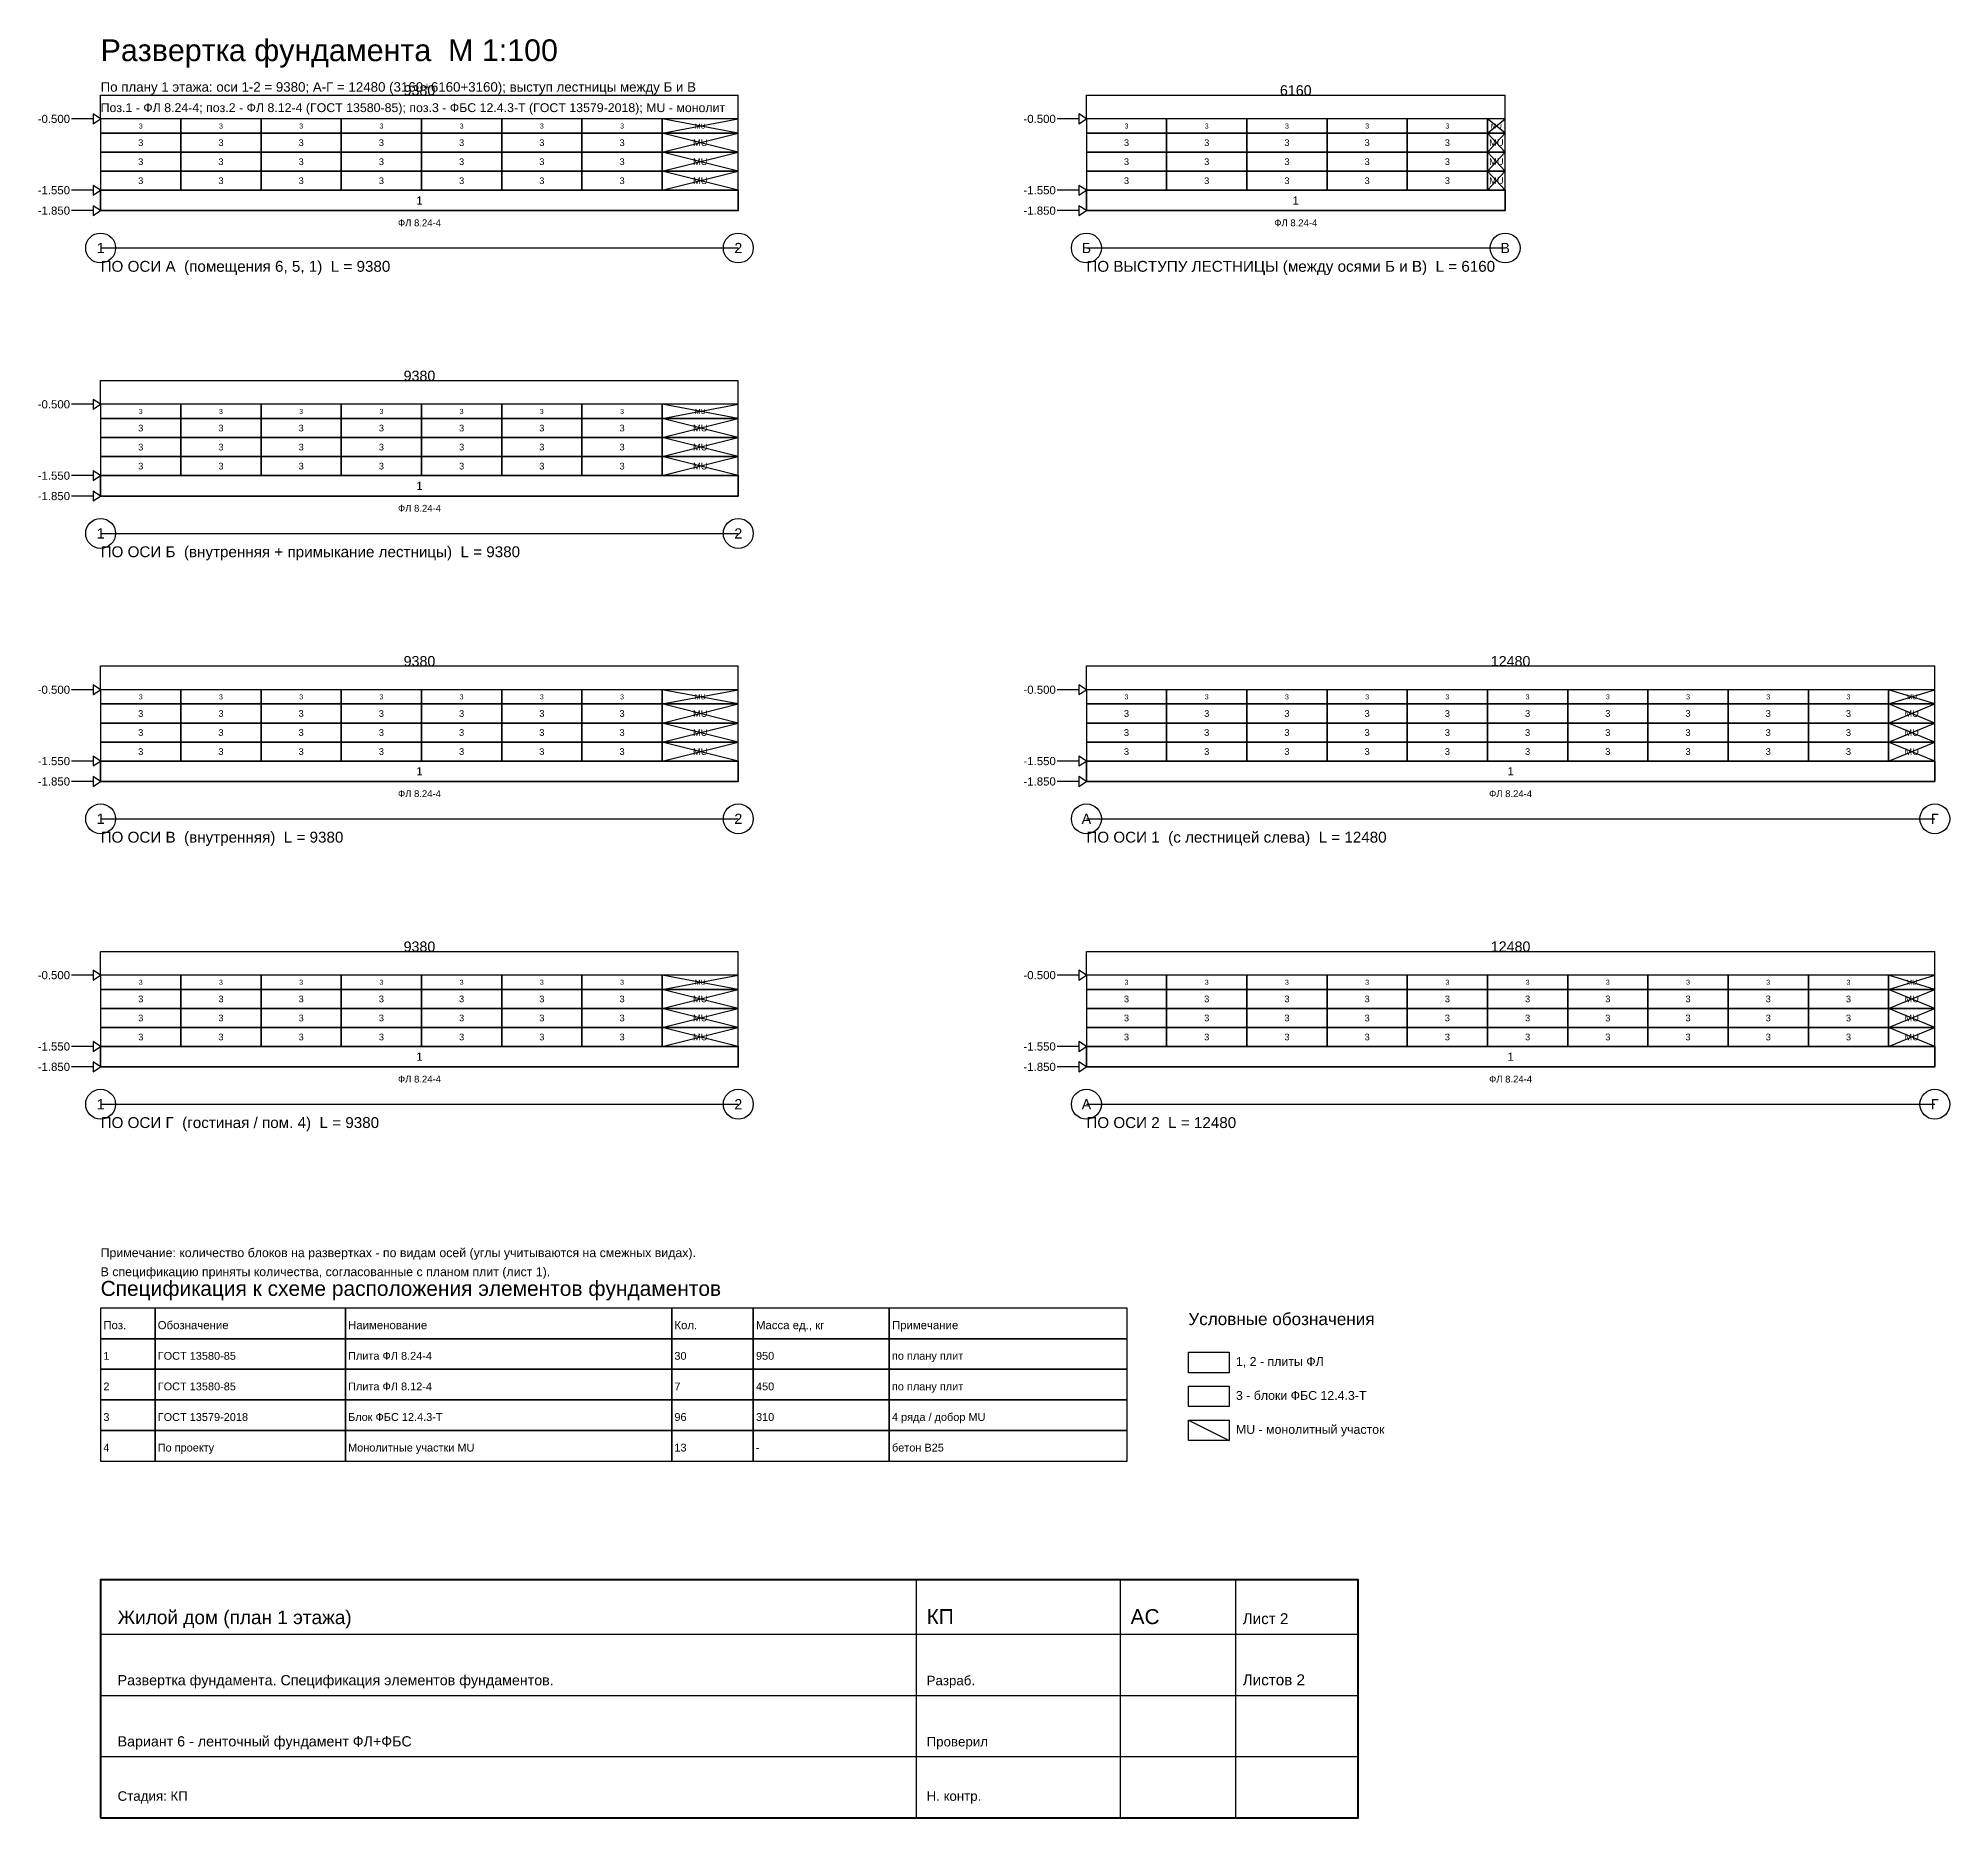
# Model space of a CAD drawing. Header units: millimetres. Extents: x -918 to 27200, y -23650 to 2537.
import ezdxf
from ezdxf.enums import TextEntityAlignment as Align

# ---------------------------------------------------------------- set-up
doc = ezdxf.new("R2010")
doc.units = ezdxf.units.MM
for name, color, linetype in [('DIM', 2, 'Continuous'), ('FBS', 4, 'Continuous'), ('FL', 3, 'Continuous'), ('LVL', 1, 'Continuous'), ('MU', 6, 'Continuous'), ('OSI', 1, 'Continuous'), ('STAMP', 7, 'Continuous'), ('TAB', 7, 'Continuous'), ('TEXT', 7, 'Continuous')]:
    doc.layers.add(name, color=color, linetype=linetype)
doc.styles.add('ARIAL', font='Arial.ttf')

msp = doc.modelspace()

# ---------------------------------------------------------------- linework, layer by layer
at = {"layer": 'DIM'}
for p, q in [((0, 1700), (9380, 1700)), ((0, 1350), (0, 1700)), ((9380, 1350), (9380, 1700)), ((14500, 1700), (20660, 1700)), ((14500, 1350), (14500, 1700)), ((20660, 1350), (20660, 1700)), ((0, -2500), (9380, -2500)), ((0, -2850), (0, -2500)), ((9380, -2850), (9380, -2500)), ((0, -6700), (9380, -6700)), ((0, -7050), (0, -6700)), ((9380, -7050), (9380, -6700)), ((14500, -6700), (26980, -6700)), ((14500, -7050), (14500, -6700)), ((26980, -7050), (26980, -6700)), ((0, -10900), (9380, -10900)), ((0, -11250), (0, -10900)), ((9380, -11250), (9380, -10900)), ((14500, -10900), (26980, -10900)), ((14500, -11250), (14500, -10900)), ((26980, -11250), (26980, -10900))]:
    msp.add_line(p, q, dxfattribs=at)
at = {"layer": 'FBS', "lineweight": 25}
for points in [[(0, 1140), (1180, 1140), (1180, 1350), (0, 1350)], [(0, 860), (1180, 860), (1180, 1140), (0, 1140)], [(1180, 1140), (2360, 1140), (2360, 1350), (1180, 1350)], [(1180, 860), (2360, 860), (2360, 1140), (1180, 1140)], [(2360, 1140), (3540, 1140), (3540, 1350), (2360, 1350)], [(2360, 860), (3540, 860), (3540, 1140), (2360, 1140)], [(3540, 1140), (4720, 1140), (4720, 1350), (3540, 1350)], [(3540, 860), (4720, 860), (4720, 1140), (3540, 1140)], [(4720, 1140), (5900, 1140), (5900, 1350), (4720, 1350)], [(4720, 860), (5900, 860), (5900, 1140), (4720, 1140)], [(5900, 1140), (7080, 1140), (7080, 1350), (5900, 1350)], [(5900, 860), (7080, 860), (7080, 1140), (5900, 1140)], [(7080, 1140), (8260, 1140), (8260, 1350), (7080, 1350)], [(7080, 860), (8260, 860), (8260, 1140), (7080, 1140)], [(14500, 1140), (15680, 1140), (15680, 1350), (14500, 1350)], [(14500, 860), (15680, 860), (15680, 1140), (14500, 1140)], [(15680, 1140), (16860, 1140), (16860, 1350), (15680, 1350)], [(15680, 860), (16860, 860), (16860, 1140), (15680, 1140)], [(16860, 1140), (18040, 1140), (18040, 1350), (16860, 1350)], [(16860, 860), (18040, 860), (18040, 1140), (16860, 1140)], [(18040, 1140), (19220, 1140), (19220, 1350), (18040, 1350)], [(18040, 860), (19220, 860), (19220, 1140), (18040, 1140)], [(19220, 1140), (20400, 1140), (20400, 1350), (19220, 1350)], [(19220, 860), (20400, 860), (20400, 1140), (19220, 1140)], [(0, 580), (1180, 580), (1180, 860), (0, 860)], [(1180, 580), (2360, 580), (2360, 860), (1180, 860)], [(2360, 580), (3540, 580), (3540, 860), (2360, 860)], [(3540, 580), (4720, 580), (4720, 860), (3540, 860)], [(4720, 580), (5900, 580), (5900, 860), (4720, 860)], [(5900, 580), (7080, 580), (7080, 860), (5900, 860)], [(7080, 580), (8260, 580), (8260, 860), (7080, 860)], [(14500, 580), (15680, 580), (15680, 860), (14500, 860)], [(15680, 580), (16860, 580), (16860, 860), (15680, 860)], [(16860, 580), (18040, 580), (18040, 860), (16860, 860)], [(18040, 580), (19220, 580), (19220, 860), (18040, 860)], [(19220, 580), (20400, 580), (20400, 860), (19220, 860)], [(0, 300), (1180, 300), (1180, 580), (0, 580)], [(1180, 300), (2360, 300), (2360, 580), (1180, 580)], [(2360, 300), (3540, 300), (3540, 580), (2360, 580)], [(3540, 300), (4720, 300), (4720, 580), (3540, 580)], [(4720, 300), (5900, 300), (5900, 580), (4720, 580)], [(5900, 300), (7080, 300), (7080, 580), (5900, 580)], [(7080, 300), (8260, 300), (8260, 580), (7080, 580)], [(14500, 300), (15680, 300), (15680, 580), (14500, 580)], [(15680, 300), (16860, 300), (16860, 580), (15680, 580)], [(16860, 300), (18040, 300), (18040, 580), (16860, 580)], [(18040, 300), (19220, 300), (19220, 580), (18040, 580)], [(19220, 300), (20400, 300), (20400, 580), (19220, 580)], [(0, -3060), (1180, -3060), (1180, -2850), (0, -2850)], [(0, -3340), (1180, -3340), (1180, -3060), (0, -3060)], [(1180, -3060), (2360, -3060), (2360, -2850), (1180, -2850)], [(1180, -3340), (2360, -3340), (2360, -3060), (1180, -3060)], [(2360, -3060), (3540, -3060), (3540, -2850), (2360, -2850)], [(2360, -3340), (3540, -3340), (3540, -3060), (2360, -3060)], [(3540, -3060), (4720, -3060), (4720, -2850), (3540, -2850)], [(3540, -3340), (4720, -3340), (4720, -3060), (3540, -3060)], [(4720, -3060), (5900, -3060), (5900, -2850), (4720, -2850)], [(4720, -3340), (5900, -3340), (5900, -3060), (4720, -3060)], [(5900, -3060), (7080, -3060), (7080, -2850), (5900, -2850)], [(5900, -3340), (7080, -3340), (7080, -3060), (5900, -3060)], [(7080, -3060), (8260, -3060), (8260, -2850), (7080, -2850)], [(7080, -3340), (8260, -3340), (8260, -3060), (7080, -3060)], [(0, -3620), (1180, -3620), (1180, -3340), (0, -3340)], [(1180, -3620), (2360, -3620), (2360, -3340), (1180, -3340)], [(2360, -3620), (3540, -3620), (3540, -3340), (2360, -3340)], [(3540, -3620), (4720, -3620), (4720, -3340), (3540, -3340)], [(4720, -3620), (5900, -3620), (5900, -3340), (4720, -3340)], [(5900, -3620), (7080, -3620), (7080, -3340), (5900, -3340)], [(7080, -3620), (8260, -3620), (8260, -3340), (7080, -3340)], [(0, -3900), (1180, -3900), (1180, -3620), (0, -3620)], [(1180, -3900), (2360, -3900), (2360, -3620), (1180, -3620)], [(2360, -3900), (3540, -3900), (3540, -3620), (2360, -3620)], [(3540, -3900), (4720, -3900), (4720, -3620), (3540, -3620)], [(4720, -3900), (5900, -3900), (5900, -3620), (4720, -3620)], [(5900, -3900), (7080, -3900), (7080, -3620), (5900, -3620)], [(7080, -3900), (8260, -3900), (8260, -3620), (7080, -3620)], [(0, -7260), (1180, -7260), (1180, -7050), (0, -7050)], [(0, -7540), (1180, -7540), (1180, -7260), (0, -7260)], [(1180, -7260), (2360, -7260), (2360, -7050), (1180, -7050)], [(1180, -7540), (2360, -7540), (2360, -7260), (1180, -7260)], [(2360, -7260), (3540, -7260), (3540, -7050), (2360, -7050)], [(2360, -7540), (3540, -7540), (3540, -7260), (2360, -7260)], [(3540, -7260), (4720, -7260), (4720, -7050), (3540, -7050)], [(3540, -7540), (4720, -7540), (4720, -7260), (3540, -7260)], [(4720, -7260), (5900, -7260), (5900, -7050), (4720, -7050)], [(4720, -7540), (5900, -7540), (5900, -7260), (4720, -7260)], [(5900, -7260), (7080, -7260), (7080, -7050), (5900, -7050)], [(5900, -7540), (7080, -7540), (7080, -7260), (5900, -7260)], [(7080, -7260), (8260, -7260), (8260, -7050), (7080, -7050)], [(7080, -7540), (8260, -7540), (8260, -7260), (7080, -7260)], [(14500, -7260), (15680, -7260), (15680, -7050), (14500, -7050)], [(14500, -7540), (15680, -7540), (15680, -7260), (14500, -7260)], [(15680, -7260), (16860, -7260), (16860, -7050), (15680, -7050)], [(15680, -7540), (16860, -7540), (16860, -7260), (15680, -7260)], [(16860, -7260), (18040, -7260), (18040, -7050), (16860, -7050)], [(16860, -7540), (18040, -7540), (18040, -7260), (16860, -7260)], [(18040, -7260), (19220, -7260), (19220, -7050), (18040, -7050)], [(18040, -7540), (19220, -7540), (19220, -7260), (18040, -7260)], [(19220, -7260), (20400, -7260), (20400, -7050), (19220, -7050)], [(19220, -7540), (20400, -7540), (20400, -7260), (19220, -7260)], [(20400, -7260), (21580, -7260), (21580, -7050), (20400, -7050)], [(20400, -7540), (21580, -7540), (21580, -7260), (20400, -7260)], [(21580, -7260), (22760, -7260), (22760, -7050), (21580, -7050)], [(21580, -7540), (22760, -7540), (22760, -7260), (21580, -7260)], [(22760, -7260), (23940, -7260), (23940, -7050), (22760, -7050)], [(22760, -7540), (23940, -7540), (23940, -7260), (22760, -7260)], [(23940, -7260), (25120, -7260), (25120, -7050), (23940, -7050)], [(23940, -7540), (25120, -7540), (25120, -7260), (23940, -7260)], [(25120, -7260), (26300, -7260), (26300, -7050), (25120, -7050)], [(25120, -7540), (26300, -7540), (26300, -7260), (25120, -7260)], [(0, -7820), (1180, -7820), (1180, -7540), (0, -7540)], [(1180, -7820), (2360, -7820), (2360, -7540), (1180, -7540)], [(2360, -7820), (3540, -7820), (3540, -7540), (2360, -7540)], [(3540, -7820), (4720, -7820), (4720, -7540), (3540, -7540)], [(4720, -7820), (5900, -7820), (5900, -7540), (4720, -7540)], [(5900, -7820), (7080, -7820), (7080, -7540), (5900, -7540)], [(7080, -7820), (8260, -7820), (8260, -7540), (7080, -7540)], [(14500, -7820), (15680, -7820), (15680, -7540), (14500, -7540)], [(15680, -7820), (16860, -7820), (16860, -7540), (15680, -7540)], [(16860, -7820), (18040, -7820), (18040, -7540), (16860, -7540)], [(18040, -7820), (19220, -7820), (19220, -7540), (18040, -7540)], [(19220, -7820), (20400, -7820), (20400, -7540), (19220, -7540)], [(20400, -7820), (21580, -7820), (21580, -7540), (20400, -7540)], [(21580, -7820), (22760, -7820), (22760, -7540), (21580, -7540)], [(22760, -7820), (23940, -7820), (23940, -7540), (22760, -7540)], [(23940, -7820), (25120, -7820), (25120, -7540), (23940, -7540)], [(25120, -7820), (26300, -7820), (26300, -7540), (25120, -7540)], [(0, -8100), (1180, -8100), (1180, -7820), (0, -7820)], [(1180, -8100), (2360, -8100), (2360, -7820), (1180, -7820)], [(2360, -8100), (3540, -8100), (3540, -7820), (2360, -7820)], [(3540, -8100), (4720, -8100), (4720, -7820), (3540, -7820)], [(4720, -8100), (5900, -8100), (5900, -7820), (4720, -7820)], [(5900, -8100), (7080, -8100), (7080, -7820), (5900, -7820)], [(7080, -8100), (8260, -8100), (8260, -7820), (7080, -7820)], [(14500, -8100), (15680, -8100), (15680, -7820), (14500, -7820)], [(15680, -8100), (16860, -8100), (16860, -7820), (15680, -7820)], [(16860, -8100), (18040, -8100), (18040, -7820), (16860, -7820)], [(18040, -8100), (19220, -8100), (19220, -7820), (18040, -7820)], [(19220, -8100), (20400, -8100), (20400, -7820), (19220, -7820)], [(20400, -8100), (21580, -8100), (21580, -7820), (20400, -7820)], [(21580, -8100), (22760, -8100), (22760, -7820), (21580, -7820)], [(22760, -8100), (23940, -8100), (23940, -7820), (22760, -7820)], [(23940, -8100), (25120, -8100), (25120, -7820), (23940, -7820)], [(25120, -8100), (26300, -8100), (26300, -7820), (25120, -7820)], [(0, -11460), (1180, -11460), (1180, -11250), (0, -11250)], [(0, -11740), (1180, -11740), (1180, -11460), (0, -11460)], [(1180, -11460), (2360, -11460), (2360, -11250), (1180, -11250)], [(1180, -11740), (2360, -11740), (2360, -11460), (1180, -11460)], [(2360, -11460), (3540, -11460), (3540, -11250), (2360, -11250)], [(2360, -11740), (3540, -11740), (3540, -11460), (2360, -11460)], [(3540, -11460), (4720, -11460), (4720, -11250), (3540, -11250)], [(3540, -11740), (4720, -11740), (4720, -11460), (3540, -11460)], [(4720, -11460), (5900, -11460), (5900, -11250), (4720, -11250)], [(4720, -11740), (5900, -11740), (5900, -11460), (4720, -11460)], [(5900, -11460), (7080, -11460), (7080, -11250), (5900, -11250)], [(5900, -11740), (7080, -11740), (7080, -11460), (5900, -11460)], [(7080, -11460), (8260, -11460), (8260, -11250), (7080, -11250)], [(7080, -11740), (8260, -11740), (8260, -11460), (7080, -11460)], [(14500, -11460), (15680, -11460), (15680, -11250), (14500, -11250)], [(14500, -11740), (15680, -11740), (15680, -11460), (14500, -11460)], [(15680, -11460), (16860, -11460), (16860, -11250), (15680, -11250)], [(15680, -11740), (16860, -11740), (16860, -11460), (15680, -11460)], [(16860, -11460), (18040, -11460), (18040, -11250), (16860, -11250)], [(16860, -11740), (18040, -11740), (18040, -11460), (16860, -11460)], [(18040, -11460), (19220, -11460), (19220, -11250), (18040, -11250)], [(18040, -11740), (19220, -11740), (19220, -11460), (18040, -11460)], [(19220, -11460), (20400, -11460), (20400, -11250), (19220, -11250)], [(19220, -11740), (20400, -11740), (20400, -11460), (19220, -11460)], [(20400, -11460), (21580, -11460), (21580, -11250), (20400, -11250)], [(20400, -11740), (21580, -11740), (21580, -11460), (20400, -11460)], [(21580, -11460), (22760, -11460), (22760, -11250), (21580, -11250)], [(21580, -11740), (22760, -11740), (22760, -11460), (21580, -11460)], [(22760, -11460), (23940, -11460), (23940, -11250), (22760, -11250)], [(22760, -11740), (23940, -11740), (23940, -11460), (22760, -11460)], [(23940, -11460), (25120, -11460), (25120, -11250), (23940, -11250)], [(23940, -11740), (25120, -11740), (25120, -11460), (23940, -11460)], [(25120, -11460), (26300, -11460), (26300, -11250), (25120, -11250)], [(25120, -11740), (26300, -11740), (26300, -11460), (25120, -11460)], [(0, -12020), (1180, -12020), (1180, -11740), (0, -11740)], [(1180, -12020), (2360, -12020), (2360, -11740), (1180, -11740)], [(2360, -12020), (3540, -12020), (3540, -11740), (2360, -11740)], [(3540, -12020), (4720, -12020), (4720, -11740), (3540, -11740)], [(4720, -12020), (5900, -12020), (5900, -11740), (4720, -11740)], [(5900, -12020), (7080, -12020), (7080, -11740), (5900, -11740)], [(7080, -12020), (8260, -12020), (8260, -11740), (7080, -11740)], [(14500, -12020), (15680, -12020), (15680, -11740), (14500, -11740)], [(15680, -12020), (16860, -12020), (16860, -11740), (15680, -11740)], [(16860, -12020), (18040, -12020), (18040, -11740), (16860, -11740)], [(18040, -12020), (19220, -12020), (19220, -11740), (18040, -11740)], [(19220, -12020), (20400, -12020), (20400, -11740), (19220, -11740)], [(20400, -12020), (21580, -12020), (21580, -11740), (20400, -11740)], [(21580, -12020), (22760, -12020), (22760, -11740), (21580, -11740)], [(22760, -12020), (23940, -12020), (23940, -11740), (22760, -11740)], [(23940, -12020), (25120, -12020), (25120, -11740), (23940, -11740)], [(25120, -12020), (26300, -12020), (26300, -11740), (25120, -11740)], [(0, -12300), (1180, -12300), (1180, -12020), (0, -12020)], [(1180, -12300), (2360, -12300), (2360, -12020), (1180, -12020)], [(2360, -12300), (3540, -12300), (3540, -12020), (2360, -12020)], [(3540, -12300), (4720, -12300), (4720, -12020), (3540, -12020)], [(4720, -12300), (5900, -12300), (5900, -12020), (4720, -12020)], [(5900, -12300), (7080, -12300), (7080, -12020), (5900, -12020)], [(7080, -12300), (8260, -12300), (8260, -12020), (7080, -12020)], [(14500, -12300), (15680, -12300), (15680, -12020), (14500, -12020)], [(15680, -12300), (16860, -12300), (16860, -12020), (15680, -12020)], [(16860, -12300), (18040, -12300), (18040, -12020), (16860, -12020)], [(18040, -12300), (19220, -12300), (19220, -12020), (18040, -12020)], [(19220, -12300), (20400, -12300), (20400, -12020), (19220, -12020)], [(20400, -12300), (21580, -12300), (21580, -12020), (20400, -12020)], [(21580, -12300), (22760, -12300), (22760, -12020), (21580, -12020)], [(22760, -12300), (23940, -12300), (23940, -12020), (22760, -12020)], [(23940, -12300), (25120, -12300), (25120, -12020), (23940, -12020)], [(25120, -12300), (26300, -12300), (26300, -12020), (25120, -12020)]]:
    msp.add_lwpolyline(points, close=True, dxfattribs=at)
at = {"layer": 'FBS'}
msp.add_lwpolyline([(16000, -17300), (16600, -17300), (16600, -17600), (16000, -17600)], close=True, dxfattribs=at)
at = {"layer": 'FL', "lineweight": 35}
for points in [[(0, 0), (9380, 0), (9380, 300), (0, 300)], [(14500, 0), (20660, 0), (20660, 300), (14500, 300)], [(0, -4200), (9380, -4200), (9380, -3900), (0, -3900)], [(0, -8400), (9380, -8400), (9380, -8100), (0, -8100)], [(14500, -8400), (26980, -8400), (26980, -8100), (14500, -8100)], [(0, -12600), (9380, -12600), (9380, -12300), (0, -12300)], [(14500, -12600), (26980, -12600), (26980, -12300), (14500, -12300)]]:
    msp.add_lwpolyline(points, close=True, dxfattribs=at)
at = {"layer": 'FL'}
msp.add_lwpolyline([(16000, -16800), (16600, -16800), (16600, -17100), (16000, -17100)], close=True, dxfattribs=at)
at = {"layer": 'LVL'}
for p, q in [((-110, 1350), (-430, 1350)), ((14390, 1350), (14070, 1350)), ((-110, 300), (-430, 300)), ((14390, 300), (14070, 300)), ((-110, 0), (-430, 0)), ((14390, 0), (14070, 0)), ((-110, -2850), (-430, -2850)), ((-110, -3900), (-430, -3900)), ((-110, -4200), (-430, -4200)), ((-110, -7050), (-430, -7050)), ((14390, -7050), (14070, -7050)), ((-110, -8100), (-430, -8100)), ((14390, -8100), (14070, -8100)), ((-110, -8400), (-430, -8400)), ((14390, -8400), (14070, -8400)), ((-110, -11250), (-430, -11250)), ((14390, -11250), (14070, -11250)), ((-110, -12300), (-430, -12300)), ((14390, -12300), (14070, -12300)), ((-110, -12600), (-430, -12600)), ((14390, -12600), (14070, -12600))]:
    msp.add_line(p, q, dxfattribs=at)
for points in [[(0, 1350), (-110, 1422), (-110, 1278)], [(14500, 1350), (14390, 1422), (14390, 1278)], [(0, 300), (-110, 372), (-110, 228)], [(14500, 300), (14390, 372), (14390, 228)], [(0, 0), (-110, 72), (-110, -72)], [(14500, 0), (14390, 72), (14390, -72)], [(0, -2850), (-110, -2778), (-110, -2922)], [(0, -3900), (-110, -3828), (-110, -3972)], [(0, -4200), (-110, -4128), (-110, -4272)], [(0, -7050), (-110, -6978), (-110, -7122)], [(14500, -7050), (14390, -6978), (14390, -7122)], [(0, -8100), (-110, -8028), (-110, -8172)], [(14500, -8100), (14390, -8028), (14390, -8172)], [(0, -8400), (-110, -8328), (-110, -8472)], [(14500, -8400), (14390, -8328), (14390, -8472)], [(0, -11250), (-110, -11178), (-110, -11322)], [(14500, -11250), (14390, -11178), (14390, -11322)], [(0, -12300), (-110, -12228), (-110, -12372)], [(14500, -12300), (14390, -12228), (14390, -12372)], [(0, -12600), (-110, -12528), (-110, -12672)], [(14500, -12600), (14390, -12528), (14390, -12672)]]:
    msp.add_lwpolyline(points, close=True, dxfattribs=at)
at = {"layer": 'MU'}
for p, q in [((8260, 1140), (9380, 1350)), ((9380, 1140), (8260, 1350)), ((8260, 860), (9380, 1140)), ((9380, 860), (8260, 1140)), ((20400, 1140), (20660, 1350)), ((20660, 1140), (20400, 1350)), ((20400, 860), (20660, 1140)), ((20660, 860), (20400, 1140)), ((8260, 580), (9380, 860)), ((9380, 580), (8260, 860)), ((20400, 580), (20660, 860)), ((20660, 580), (20400, 860)), ((8260, 300), (9380, 580)), ((9380, 300), (8260, 580)), ((20400, 300), (20660, 580)), ((20660, 300), (20400, 580)), ((8260, -3060), (9380, -2850)), ((9380, -3060), (8260, -2850)), ((8260, -3340), (9380, -3060)), ((9380, -3340), (8260, -3060)), ((8260, -3620), (9380, -3340)), ((9380, -3620), (8260, -3340)), ((8260, -3900), (9380, -3620)), ((9380, -3900), (8260, -3620)), ((8260, -7260), (9380, -7050)), ((9380, -7260), (8260, -7050)), ((8260, -7540), (9380, -7260)), ((9380, -7540), (8260, -7260)), ((26300, -7260), (26980, -7050)), ((26980, -7260), (26300, -7050)), ((26300, -7540), (26980, -7260)), ((26980, -7540), (26300, -7260)), ((8260, -7820), (9380, -7540)), ((9380, -7820), (8260, -7540)), ((26300, -7820), (26980, -7540)), ((26980, -7820), (26300, -7540)), ((8260, -8100), (9380, -7820)), ((9380, -8100), (8260, -7820)), ((26300, -8100), (26980, -7820)), ((26980, -8100), (26300, -7820)), ((8260, -11460), (9380, -11250)), ((9380, -11460), (8260, -11250)), ((8260, -11740), (9380, -11460)), ((9380, -11740), (8260, -11460)), ((26300, -11460), (26980, -11250)), ((26980, -11460), (26300, -11250)), ((26300, -11740), (26980, -11460)), ((26980, -11740), (26300, -11460)), ((8260, -12020), (9380, -11740)), ((9380, -12020), (8260, -11740)), ((26300, -12020), (26980, -11740)), ((26980, -12020), (26300, -11740)), ((8260, -12300), (9380, -12020)), ((9380, -12300), (8260, -12020)), ((26300, -12300), (26980, -12020)), ((26980, -12300), (26300, -12020)), ((16000, -17800), (16600, -18100))]:
    msp.add_line(p, q, dxfattribs=at)
at = {"layer": 'MU', "lineweight": 25}
for points in [[(8260, 1140), (9380, 1140), (9380, 1350), (8260, 1350)], [(8260, 860), (9380, 860), (9380, 1140), (8260, 1140)], [(20400, 1140), (20660, 1140), (20660, 1350), (20400, 1350)], [(20400, 860), (20660, 860), (20660, 1140), (20400, 1140)], [(8260, 580), (9380, 580), (9380, 860), (8260, 860)], [(20400, 580), (20660, 580), (20660, 860), (20400, 860)], [(8260, 300), (9380, 300), (9380, 580), (8260, 580)], [(20400, 300), (20660, 300), (20660, 580), (20400, 580)], [(8260, -3060), (9380, -3060), (9380, -2850), (8260, -2850)], [(8260, -3340), (9380, -3340), (9380, -3060), (8260, -3060)], [(8260, -3620), (9380, -3620), (9380, -3340), (8260, -3340)], [(8260, -3900), (9380, -3900), (9380, -3620), (8260, -3620)], [(8260, -7260), (9380, -7260), (9380, -7050), (8260, -7050)], [(8260, -7540), (9380, -7540), (9380, -7260), (8260, -7260)], [(26300, -7260), (26980, -7260), (26980, -7050), (26300, -7050)], [(26300, -7540), (26980, -7540), (26980, -7260), (26300, -7260)], [(8260, -7820), (9380, -7820), (9380, -7540), (8260, -7540)], [(26300, -7820), (26980, -7820), (26980, -7540), (26300, -7540)], [(8260, -8100), (9380, -8100), (9380, -7820), (8260, -7820)], [(26300, -8100), (26980, -8100), (26980, -7820), (26300, -7820)], [(8260, -11460), (9380, -11460), (9380, -11250), (8260, -11250)], [(8260, -11740), (9380, -11740), (9380, -11460), (8260, -11460)], [(26300, -11460), (26980, -11460), (26980, -11250), (26300, -11250)], [(26300, -11740), (26980, -11740), (26980, -11460), (26300, -11460)], [(8260, -12020), (9380, -12020), (9380, -11740), (8260, -11740)], [(26300, -12020), (26980, -12020), (26980, -11740), (26300, -11740)], [(8260, -12300), (9380, -12300), (9380, -12020), (8260, -12020)], [(26300, -12300), (26980, -12300), (26980, -12020), (26300, -12020)]]:
    msp.add_lwpolyline(points, close=True, dxfattribs=at)
at = {"layer": 'MU'}
msp.add_lwpolyline([(16000, -17800), (16600, -17800), (16600, -18100), (16000, -18100)], close=True, dxfattribs=at)
at = {"layer": 'OSI'}
for p, q in [((0, -550), (9380, -550)), ((14500, -550), (20660, -550)), ((0, -4750), (9380, -4750)), ((0, -8950), (9380, -8950)), ((14500, -8950), (26980, -8950)), ((0, -13150), (9380, -13150)), ((14500, -13150), (26980, -13150))]:
    msp.add_line(p, q, dxfattribs=at)
for centre in [(0, -550), (9380, -550), (14500, -550), (20660, -550), (0, -4750), (9380, -4750), (0, -8950), (9380, -8950), (14500, -8950), (26980, -8950), (0, -13150), (9380, -13150), (14500, -13150), (26980, -13150)]:
    msp.add_circle(centre, 220, dxfattribs=at)
at = {"layer": 'STAMP'}
for p, q in [((12000, -23650), (12000, -20150)), ((15000, -23650), (15000, -20150)), ((16700, -23650), (16700, -20150)), ((0, -20950), (18500, -20950)), ((0, -21850), (18500, -21850)), ((0, -22750), (18500, -22750))]:
    msp.add_line(p, q, dxfattribs=at)
at = {"layer": 'STAMP', "lineweight": 50}
msp.add_lwpolyline([(0, -23650), (18500, -23650), (18500, -20150), (0, -20150)], close=True, dxfattribs=at)
at = {"layer": 'TAB'}
for points in [[(0, -16600), (800, -16600), (800, -16150), (0, -16150)], [(800, -16600), (3600, -16600), (3600, -16150), (800, -16150)], [(3600, -16600), (8400, -16600), (8400, -16150), (3600, -16150)], [(8400, -16600), (9600, -16600), (9600, -16150), (8400, -16150)], [(9600, -16600), (11600, -16600), (11600, -16150), (9600, -16150)], [(11600, -16600), (15100, -16600), (15100, -16150), (11600, -16150)], [(0, -17050), (800, -17050), (800, -16600), (0, -16600)], [(800, -17050), (3600, -17050), (3600, -16600), (800, -16600)], [(3600, -17050), (8400, -17050), (8400, -16600), (3600, -16600)], [(8400, -17050), (9600, -17050), (9600, -16600), (8400, -16600)], [(9600, -17050), (11600, -17050), (11600, -16600), (9600, -16600)], [(11600, -17050), (15100, -17050), (15100, -16600), (11600, -16600)], [(0, -17500), (800, -17500), (800, -17050), (0, -17050)], [(800, -17500), (3600, -17500), (3600, -17050), (800, -17050)], [(3600, -17500), (8400, -17500), (8400, -17050), (3600, -17050)], [(8400, -17500), (9600, -17500), (9600, -17050), (8400, -17050)], [(9600, -17500), (11600, -17500), (11600, -17050), (9600, -17050)], [(11600, -17500), (15100, -17500), (15100, -17050), (11600, -17050)], [(0, -17950), (800, -17950), (800, -17500), (0, -17500)], [(800, -17950), (3600, -17950), (3600, -17500), (800, -17500)], [(3600, -17950), (8400, -17950), (8400, -17500), (3600, -17500)], [(8400, -17950), (9600, -17950), (9600, -17500), (8400, -17500)], [(9600, -17950), (11600, -17950), (11600, -17500), (9600, -17500)], [(11600, -17950), (15100, -17950), (15100, -17500), (11600, -17500)], [(0, -18400), (800, -18400), (800, -17950), (0, -17950)], [(800, -18400), (3600, -18400), (3600, -17950), (800, -17950)], [(3600, -18400), (8400, -18400), (8400, -17950), (3600, -17950)], [(8400, -18400), (9600, -18400), (9600, -17950), (8400, -17950)], [(9600, -18400), (11600, -18400), (11600, -17950), (9600, -17950)], [(11600, -18400), (15100, -18400), (15100, -17950), (11600, -17950)]]:
    msp.add_lwpolyline(points, close=True, dxfattribs=at)

# ---------------------------------------------------------------- texts
at = {"layer": 'DIM', "style": 'ARIAL'}
for s, p in [('9380', (4690, 1770)), ('6160', (17580, 1770)), ('9380', (4690, -2430)), ('9380', (4690, -6630)), ('12480', (20740, -6630)), ('9380', (4690, -10830)), ('12480', (20740, -10830))]:
    msp.add_text(s, height=150, dxfattribs=at).set_placement(p, align=Align.MIDDLE_CENTER)
at = {"layer": 'LVL', "style": 'ARIAL'}
for s, p in [('-0.500', (-450, 1350)), ('-0.500', (14050, 1350)), ('-1.550', (-450, 300)), ('-1.550', (14050, 300)), ('-1.850', (-450, 0)), ('-1.850', (14050, 0)), ('-0.500', (-450, -2850)), ('-1.550', (-450, -3900)), ('-1.850', (-450, -4200)), ('-0.500', (-450, -7050)), ('-0.500', (14050, -7050)), ('-1.550', (-450, -8100)), ('-1.550', (14050, -8100)), ('-1.850', (-450, -8400)), ('-1.850', (14050, -8400)), ('-0.500', (-450, -11250)), ('-0.500', (14050, -11250)), ('-1.550', (-450, -12300)), ('-1.550', (14050, -12300)), ('-1.850', (-450, -12600)), ('-1.850', (14050, -12600))]:
    msp.add_text(s, height=120, dxfattribs=at).set_placement(p, align=Align.MIDDLE_RIGHT)
at = {"layer": 'OSI', "style": 'ARIAL'}
for s, p in [('1', (0, -550)), ('2', (9380, -550)), ('Б', (14500, -550)), ('В', (20660, -550)), ('1', (0, -4750)), ('2', (9380, -4750)), ('1', (0, -8950)), ('2', (9380, -8950)), ('А', (14500, -8950)), ('Г', (26980, -8950)), ('1', (0, -13150)), ('2', (9380, -13150)), ('А', (14500, -13150)), ('Г', (26980, -13150))]:
    msp.add_text(s, height=150, dxfattribs=at).set_placement(p, align=Align.MIDDLE_CENTER)
at = {"layer": 'STAMP', "style": 'ARIAL'}
for s, height, p in [('Жилой дом (план 1 этажа)', 200, (250, -20800)), ('КП', 220, (12150, -20800)), ('АС', 220, (15150, -20800)), ('Лист 2', 160, (16800, -20800)), ('Развертка фундамента. Спецификация элементов фундаментов.', 150, (250, -21700)), ('Разраб.', 140, (12150, -21700)), ('Листов 2', 160, (16800, -21700)), ('Вариант 6 - ленточный фундамент ФЛ+ФБС', 150, (250, -22600)), ('Проверил', 140, (12150, -22600)), ('Стадия: КП', 140, (250, -23400)), ('Н. контр.', 140, (12150, -23400))]:
    msp.add_text(s, height=height, dxfattribs=at).set_placement(p)
at = {"layer": 'TAB', "style": 'ARIAL'}
for s, height, p in [('Спецификация к схеме расположения элементов фундаментов', 220, (0, -15970)), ('Поз.', 120, (40, -16460)), ('Обозначение', 120, (840, -16460)), ('Наименование', 120, (3640, -16460)), ('Кол.', 120, (8440, -16460)), ('Масса ед., кг', 120, (9640, -16460)), ('Примечание', 120, (11640, -16460)), ('1', 115, (40, -16910)), ('ГОСТ 13580-85', 115, (840, -16910)), ('Плита ФЛ 8.24-4', 115, (3640, -16910)), ('30', 115, (8440, -16910)), ('950', 115, (9640, -16910)), ('по плану плит', 115, (11640, -16910)), ('2', 115, (40, -17360)), ('ГОСТ 13580-85', 115, (840, -17360)), ('Плита ФЛ 8.12-4', 115, (3640, -17360)), ('7', 115, (8440, -17360)), ('450', 115, (9640, -17360)), ('по плану плит', 115, (11640, -17360)), ('3', 115, (40, -17810)), ('ГОСТ 13579-2018', 115, (840, -17810)), ('Блок ФБС 12.4.3-Т', 115, (3640, -17810)), ('96', 115, (8440, -17810)), ('310', 115, (9640, -17810)), ('4 ряда / добор MU', 115, (11640, -17810)), ('4', 115, (40, -18260)), ('По проекту', 115, (840, -18260)), ('Монолитные участки MU', 115, (3640, -18260)), ('13', 115, (8440, -18260)), ('-', 115, (9640, -18260)), ('бетон B25', 115, (11640, -18260))]:
    msp.add_text(s, height=height, dxfattribs=at).set_placement(p)
at = {"layer": 'TEXT', "style": 'ARIAL'}
for s, height, p in [('Развертка фундамента  M 1:100', 320, (0, 2200)), ('По плану 1 этажа: оси 1-2 = 9380; А-Г = 12480 (3160+6160+3160); выступ лестницы между Б и В', 140, (0, 1750)), ('Поз.1 - ФЛ 8.24-4; поз.2 - ФЛ 8.12-4 (ГОСТ 13580-85); поз.3 - ФБС 12.4.3-Т (ГОСТ 13579-2018); MU - монолит', 130, (0, 1450)), ('ПО ОСИ А  (помещения 6, 5, 1)  L = 9380', 160, (0, -900)), ('ПО ВЫСТУПУ ЛЕСТНИЦЫ (между осями Б и В)  L = 6160', 160, (14500, -900)), ('ПО ОСИ Б  (внутренняя + примыкание лестницы)  L = 9380', 160, (0, -5100)), ('ПО ОСИ В  (внутренняя)  L = 9380', 160, (0, -9300)), ('ПО ОСИ 1  (с лестницей слева)  L = 12480', 160, (14500, -9300)), ('ПО ОСИ Г  (гостиная / пом. 4)  L = 9380', 160, (0, -13500)), ('ПО ОСИ 2  L = 12480', 160, (14500, -13500)), ('Примечание: количество блоков на развертках - по видам осей (углы учитываются на смежных видах).', 130, (0, -15400)), ('В спецификацию приняты количества, согласованные с планом плит (лист 1).', 130, (0, -15680)), ('Условные обозначения', 180, (16000, -16400)), ('1, 2 - плиты ФЛ', 130, (16700, -17000)), ('3 - блоки ФБС 12.4.3-Т', 130, (16700, -17500)), ('MU - монолитный участок', 130, (16700, -18000))]:
    msp.add_text(s, height=height, dxfattribs=at).set_placement(p)
for s, height, p in [('3', 73.5, (590, 1245)), ('3', 73.5, (1770, 1245)), ('3', 73.5, (2950, 1245)), ('3', 73.5, (4130, 1245)), ('3', 73.5, (5310, 1245)), ('3', 73.5, (6490, 1245)), ('3', 73.5, (7670, 1245)), ('MU', 73.5, (8820, 1245)), ('3', 73.5, (15090, 1245)), ('3', 73.5, (16270, 1245)), ('3', 73.5, (17450, 1245)), ('3', 73.5, (18630, 1245)), ('3', 73.5, (19810, 1245)), ('MU', 73.5, (20530, 1245)), ('3', 98, (590, 1000)), ('3', 98, (1770, 1000)), ('3', 98, (2950, 1000)), ('3', 98, (4130, 1000)), ('3', 98, (5310, 1000)), ('3', 98, (6490, 1000)), ('3', 98, (7670, 1000)), ('MU', 98, (8820, 1000)), ('3', 98, (15090, 1000)), ('3', 98, (16270, 1000)), ('3', 98, (17450, 1000)), ('3', 98, (18630, 1000)), ('3', 98, (19810, 1000)), ('MU', 98, (20530, 1000)), ('3', 98, (590, 720)), ('3', 98, (1770, 720)), ('3', 98, (2950, 720)), ('3', 98, (4130, 720)), ('3', 98, (5310, 720)), ('3', 98, (6490, 720)), ('3', 98, (7670, 720)), ('MU', 98, (8820, 720)), ('3', 98, (15090, 720)), ('3', 98, (16270, 720)), ('3', 98, (17450, 720)), ('3', 98, (18630, 720)), ('3', 98, (19810, 720)), ('MU', 98, (20530, 720)), ('3', 98, (590, 440)), ('3', 98, (1770, 440)), ('3', 98, (2950, 440)), ('3', 98, (4130, 440)), ('3', 98, (5310, 440)), ('3', 98, (6490, 440)), ('3', 98, (7670, 440)), ('MU', 98, (8820, 440)), ('3', 98, (15090, 440)), ('3', 98, (16270, 440)), ('3', 98, (17450, 440)), ('3', 98, (18630, 440)), ('3', 98, (19810, 440)), ('MU', 98, (20530, 440)), ('1', 120, (4690, 150)), ('1', 120, (17580, 150)), ('ФЛ 8.24-4', 100, (4690, -180)), ('ФЛ 8.24-4', 100, (17580, -180)), ('3', 73.5, (590, -2955)), ('3', 73.5, (1770, -2955)), ('3', 73.5, (2950, -2955)), ('3', 73.5, (4130, -2955)), ('3', 73.5, (5310, -2955)), ('3', 73.5, (6490, -2955)), ('3', 73.5, (7670, -2955)), ('MU', 73.5, (8820, -2955)), ('3', 98, (590, -3200)), ('3', 98, (1770, -3200)), ('3', 98, (2950, -3200)), ('3', 98, (4130, -3200)), ('3', 98, (5310, -3200)), ('3', 98, (6490, -3200)), ('3', 98, (7670, -3200)), ('MU', 98, (8820, -3200)), ('3', 98, (590, -3480)), ('3', 98, (1770, -3480)), ('3', 98, (2950, -3480)), ('3', 98, (4130, -3480)), ('3', 98, (5310, -3480)), ('3', 98, (6490, -3480)), ('3', 98, (7670, -3480)), ('MU', 98, (8820, -3480)), ('3', 98, (590, -3760)), ('3', 98, (1770, -3760)), ('3', 98, (2950, -3760)), ('3', 98, (4130, -3760)), ('3', 98, (5310, -3760)), ('3', 98, (6490, -3760)), ('3', 98, (7670, -3760)), ('MU', 98, (8820, -3760)), ('1', 120, (4690, -4050)), ('ФЛ 8.24-4', 100, (4690, -4380)), ('3', 73.5, (590, -7155)), ('3', 73.5, (1770, -7155)), ('3', 73.5, (2950, -7155)), ('3', 73.5, (4130, -7155)), ('3', 73.5, (5310, -7155)), ('3', 73.5, (6490, -7155)), ('3', 73.5, (7670, -7155)), ('MU', 73.5, (8820, -7155)), ('3', 73.5, (15090, -7155)), ('3', 73.5, (16270, -7155)), ('3', 73.5, (17450, -7155)), ('3', 73.5, (18630, -7155)), ('3', 73.5, (19810, -7155)), ('3', 73.5, (20990, -7155)), ('3', 73.5, (22170, -7155)), ('3', 73.5, (23350, -7155)), ('3', 73.5, (24530, -7155)), ('3', 73.5, (25710, -7155)), ('MU', 73.5, (26640, -7155)), ('3', 98, (590, -7400)), ('3', 98, (1770, -7400)), ('3', 98, (2950, -7400)), ('3', 98, (4130, -7400)), ('3', 98, (5310, -7400)), ('3', 98, (6490, -7400)), ('3', 98, (7670, -7400)), ('MU', 98, (8820, -7400)), ('3', 98, (15090, -7400)), ('3', 98, (16270, -7400)), ('3', 98, (17450, -7400)), ('3', 98, (18630, -7400)), ('3', 98, (19810, -7400)), ('3', 98, (20990, -7400)), ('3', 98, (22170, -7400)), ('3', 98, (23350, -7400)), ('3', 98, (24530, -7400)), ('3', 98, (25710, -7400)), ('MU', 98, (26640, -7400)), ('3', 98, (590, -7680)), ('3', 98, (1770, -7680)), ('3', 98, (2950, -7680)), ('3', 98, (4130, -7680)), ('3', 98, (5310, -7680)), ('3', 98, (6490, -7680)), ('3', 98, (7670, -7680)), ('MU', 98, (8820, -7680)), ('3', 98, (15090, -7680)), ('3', 98, (16270, -7680)), ('3', 98, (17450, -7680)), ('3', 98, (18630, -7680)), ('3', 98, (19810, -7680)), ('3', 98, (20990, -7680)), ('3', 98, (22170, -7680)), ('3', 98, (23350, -7680)), ('3', 98, (24530, -7680)), ('3', 98, (25710, -7680)), ('MU', 98, (26640, -7680)), ('3', 98, (590, -7960)), ('3', 98, (1770, -7960)), ('3', 98, (2950, -7960)), ('3', 98, (4130, -7960)), ('3', 98, (5310, -7960)), ('3', 98, (6490, -7960)), ('3', 98, (7670, -7960)), ('MU', 98, (8820, -7960)), ('3', 98, (15090, -7960)), ('3', 98, (16270, -7960)), ('3', 98, (17450, -7960)), ('3', 98, (18630, -7960)), ('3', 98, (19810, -7960)), ('3', 98, (20990, -7960)), ('3', 98, (22170, -7960)), ('3', 98, (23350, -7960)), ('3', 98, (24530, -7960)), ('3', 98, (25710, -7960)), ('MU', 98, (26640, -7960)), ('1', 120, (4690, -8250)), ('1', 120, (20740, -8250)), ('ФЛ 8.24-4', 100, (4690, -8580)), ('ФЛ 8.24-4', 100, (20740, -8580)), ('3', 73.5, (590, -11355)), ('3', 73.5, (1770, -11355)), ('3', 73.5, (2950, -11355)), ('3', 73.5, (4130, -11355)), ('3', 73.5, (5310, -11355)), ('3', 73.5, (6490, -11355)), ('3', 73.5, (7670, -11355)), ('MU', 73.5, (8820, -11355)), ('3', 73.5, (15090, -11355)), ('3', 73.5, (16270, -11355)), ('3', 73.5, (17450, -11355)), ('3', 73.5, (18630, -11355)), ('3', 73.5, (19810, -11355)), ('3', 73.5, (20990, -11355)), ('3', 73.5, (22170, -11355)), ('3', 73.5, (23350, -11355)), ('3', 73.5, (24530, -11355)), ('3', 73.5, (25710, -11355)), ('MU', 73.5, (26640, -11355)), ('3', 98, (590, -11600)), ('3', 98, (1770, -11600)), ('3', 98, (2950, -11600)), ('3', 98, (4130, -11600)), ('3', 98, (5310, -11600)), ('3', 98, (6490, -11600)), ('3', 98, (7670, -11600)), ('MU', 98, (8820, -11600)), ('3', 98, (15090, -11600)), ('3', 98, (16270, -11600)), ('3', 98, (17450, -11600)), ('3', 98, (18630, -11600)), ('3', 98, (19810, -11600)), ('3', 98, (20990, -11600)), ('3', 98, (22170, -11600)), ('3', 98, (23350, -11600)), ('3', 98, (24530, -11600)), ('3', 98, (25710, -11600)), ('MU', 98, (26640, -11600)), ('3', 98, (590, -11880)), ('3', 98, (1770, -11880)), ('3', 98, (2950, -11880)), ('3', 98, (4130, -11880)), ('3', 98, (5310, -11880)), ('3', 98, (6490, -11880)), ('3', 98, (7670, -11880)), ('MU', 98, (8820, -11880)), ('3', 98, (15090, -11880)), ('3', 98, (16270, -11880)), ('3', 98, (17450, -11880)), ('3', 98, (18630, -11880)), ('3', 98, (19810, -11880)), ('3', 98, (20990, -11880)), ('3', 98, (22170, -11880)), ('3', 98, (23350, -11880)), ('3', 98, (24530, -11880)), ('3', 98, (25710, -11880)), ('MU', 98, (26640, -11880)), ('3', 98, (590, -12160)), ('3', 98, (1770, -12160)), ('3', 98, (2950, -12160)), ('3', 98, (4130, -12160)), ('3', 98, (5310, -12160)), ('3', 98, (6490, -12160)), ('3', 98, (7670, -12160)), ('MU', 98, (8820, -12160)), ('3', 98, (15090, -12160)), ('3', 98, (16270, -12160)), ('3', 98, (17450, -12160)), ('3', 98, (18630, -12160)), ('3', 98, (19810, -12160)), ('3', 98, (20990, -12160)), ('3', 98, (22170, -12160)), ('3', 98, (23350, -12160)), ('3', 98, (24530, -12160)), ('3', 98, (25710, -12160)), ('MU', 98, (26640, -12160)), ('1', 120, (4690, -12450)), ('1', 120, (20740, -12450)), ('ФЛ 8.24-4', 100, (4690, -12780)), ('ФЛ 8.24-4', 100, (20740, -12780))]:
    msp.add_text(s, height=height, dxfattribs=at).set_placement(p, align=Align.MIDDLE_CENTER)

doc.saveas('drawing.dxf')
